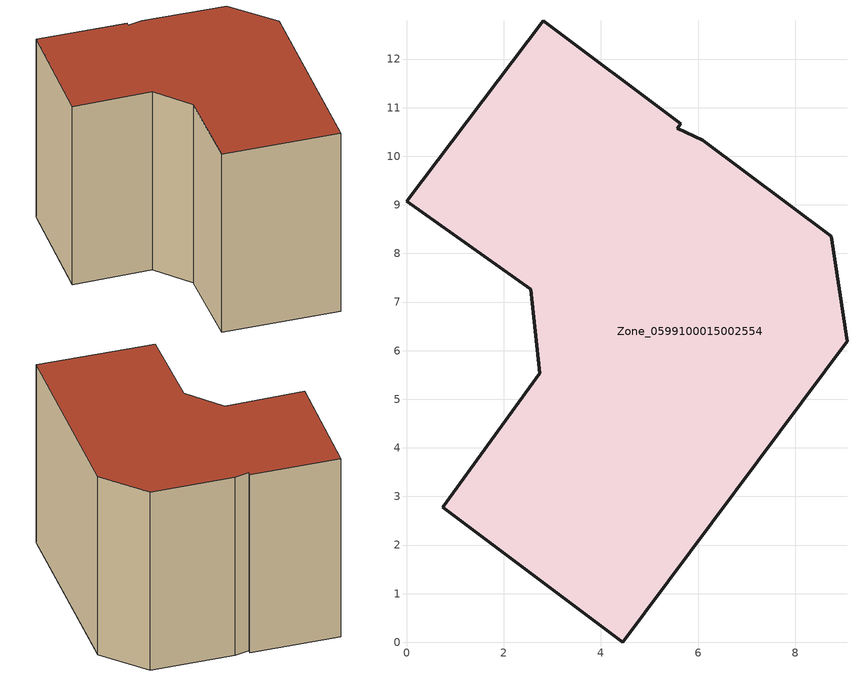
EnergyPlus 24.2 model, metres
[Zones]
Zone_0599100015002554
 floor ground (C_G): 6.09,10.33 8.74,8.35 9.06,6.19 4.45,0 0.75,2.78 2.74,5.54 2.55,7.27 0,9.08 2.81,12.79 5.64,10.67 5.57,10.58 z0.98
 wall outside (C_F): 5.64,10.67 2.81,12.79 0,9.08 2.55,7.27 2.74,5.54 0.75,2.78 4.45,0 9.06,6.19 8.74,8.35 6.09,10.33 5.57,10.58 5.64,10.67 z0.98:8.98
 roof outside (C_R): 8.74,8.35 6.09,10.33 5.57,10.58 5.64,10.67 2.81,12.79 0,9.08 2.55,7.27 2.74,5.54 0.75,2.78 4.45,0 9.06,6.19 z8.98
[BUILDING]
Pand.0599100015002554: North Axis=0; Terrain=City; Loads Convergence Tolerance Value=0.04; Temperature Convergence Tolerance Value=0.4; Solar Distribution=FullExterior; Maximum Number of Warmup Days=25; Minimum Number of Warmup Days=1
[Site:Location]
Rotterdam.The.Hague.AP_ZH_NLD Design_Conditions: Latitude=51.96; Longitude=4.45; Time Zone=1; Elevation=-4.5
[SITE:GROUNDTEMPERATURE:BUILDINGSURFACE]
18, 18, 18, 18, 18, 18, 18, 18, 18, 18, 18, 18
[MATERIAL] Thermal Absorptance=0.9; Solar Absorptance=0.7; Visible Absorptance=0.7
Name | Roughness | Thickness | Conductivity | Density | Specific Heat
G.TI.1975-1991 | MediumSmooth | 0.15 | 0.288461 | 540 | 1210
F.TI.1975-1991 | Rough | 0.3 | 0.230769 | 1920 | 840
R.TI.1975-1991 | MediumRough | 0.2 | 0.153846 | 1500 | 1000
[CONSTRUCTION]
C_G: G.TI.1975-1991
C_F: F.TI.1975-1991
C_R: R.TI.1975-1991
[ZONE]
Zone_0599100015002554: Type=1; Multiplier=1; Ceiling Height=Autocalculate; Volume=Autocalculate; Floor Area=autocalculate; Part of Total Floor Area=Yes
[ZONEINFILTRATION:DESIGNFLOWRATE]
Infil_Zone_0599100015002554: Zone or ZoneList or Space or SpaceList=Zone_0599100015002554; Schedule=AlwaysOn; Design Flow Rate Calculation Method=Flow/Area; Flow Rate per Floor Area=0.003; Constant Term Coefficient=1; Temperature Term Coefficient=0; Velocity Term Coefficient=0; Velocity Squared Term Coefficient=0
[HVACTEMPLATE:ZONE:IDEALLOADSAIRSYSTEM]
Zone_0599100015002554: Maximum Heating Supply Air Temperature=50; Minimum Cooling Supply Air Temperature=13; Maximum Heating Supply Air Humidity Ratio=0.0156; Minimum Cooling Supply Air Humidity Ratio=0.0077; Heating Limit=NoLimit; Cooling Limit=NoLimit; Dehumidification Control Type=ConstantSensibleHeatRatio; Cooling Sensible Heat Ratio=0.7; Dehumidification Setpoint=60; Humidification Control Type=None; Humidification Setpoint=30; Outdoor Air Method=None; Outdoor Air Flow Rate per Person=0.00944; Outdoor Air Flow Rate per Zone Floor Area=0; Outdoor Air Flow Rate per Zone=0; Demand Controlled Ventilation Type=None; Outdoor Air Economizer Type=NoEconomizer; Heat Recovery Type=None; Sensible Heat Recovery Effectiveness=0.7; Latent Heat Recovery Effectiveness=0.65
[ZONECONTROL:THERMOSTAT]
ThermostatControl_Zone_0599100015002554: Zone or ZoneList=Zone_0599100015002554; Control Type Schedule=DualSetpointControlType; Control 1=Thermostat_Zone_0599100015002554; Temperature Difference Between Cutout And Setpoint=0
[THERMOSTATSETPOINT:DUALSETPOINT]
Thermostat_Zone_0599100015002554: Heating Setpoint Temperature Schedule=HeatingSetpoint_Zone_0599100015002554; Cooling Setpoint Temperature Schedule=CoolingSetpoint_Zone_0599100015002554
[SCHEDULE:COMPACT]
HeatingSetpoint_Zone_0599100015002554: Through: 12/31, For: AllDays, Until: 24:00, 21
CoolingSetpoint_Zone_0599100015002554: Through: 12/31, For: AllDays, Until: 24:00, 24
DualSetpointControlType: Through: 12/31, For: AllDays, Until: 24:00, 4
AlwaysOn: Through: 12/31, For: AllDays, Until: 24:00, 1
